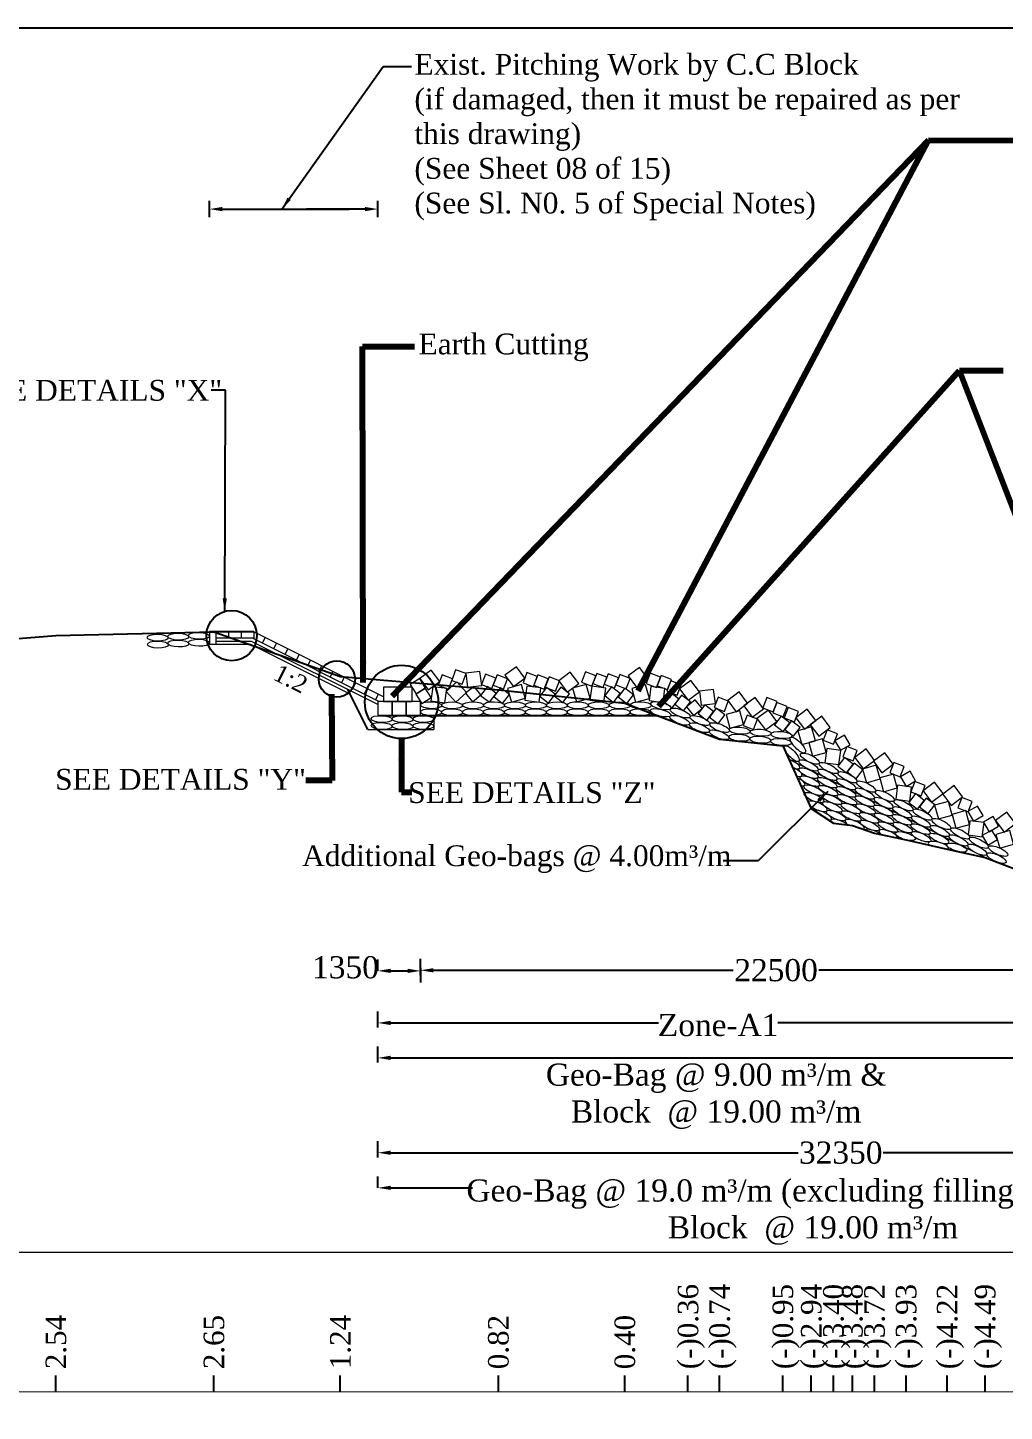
# Model space of a CAD drawing. Header units: metres. Extents: x -2434 to 11656, y -15288 to 8109.
# Drawn here: x 2565.3 to 2596.2, y -11663.21 to -11619.42 of the extents above; entities that cross this region are included whole.
import ezdxf

# ---------------------------------------------------------------- set-up
doc = ezdxf.new("R2010")
doc.units = ezdxf.units.M
doc.layers.add('LINE', color=7, linetype='Continuous')
doc.styles.get("Standard").update_dxf_attribs({"font": 'times.ttf'})
doc.dimstyles.get("Standard").update_dxf_attribs({"dimtxt": 0.5, "dimasz": 0.4075, "dimexe": 0.364, "dimexo": 0.219, "dimgap": 0.09, "dimtad": 0, "dimdec": 0, "dimlfac": 1000, "dimzin": 0, "dimdsep": 46, "dimtxsty": 'Standard', "dimcen": 0.09, "dimadec": 0, "dimazin": 0, "dimtfac": 1, "dimtdec": 0, "dimtofl": 0, "dimtmove": 0, "dimatfit": 3, "dimfxl": 1, "dimtolj": 1, "dimtzin": 0, "dimarcsym": 0})

# ---------------------------------------------------------------- blocks, each defined once
blk = doc.blocks.new('*D213')
at = {"color": 0, "lineweight": -2, "ltscale": 0.5}
for p, q in [((2577.727, -11649.404), (2577.727, -11648.89)), ((2600.227, -11649.254), (2600.227, -11648.89)), ((2578.134, -11649.254), (2587.624, -11649.254)), ((2599.819, -11649.254), (2590.329, -11649.254))]:
    blk.add_line(p, q, dxfattribs=at)
at = {"color": 0, "linetype": 'Continuous', "lineweight": -3, "ltscale": 0.5}
for points in [[(2578.134, -11649.186), (2578.134, -11649.322), (2577.727, -11649.254)], [(2599.819, -11649.186), (2599.819, -11649.322), (2600.227, -11649.254)]]:
    blk.add_solid(points, dxfattribs=at)
at = {"layer": 'Defpoints', "color": 0, "linetype": 'Continuous', "lineweight": -3, "ltscale": 0.5}
for p in [(2600.227, -11649.254), (2600.227, -11649.254), (2577.727, -11654.97)]:
    blk.add_point(p, dxfattribs=at)
at = {"color": 0, "linetype": 'Continuous', "lineweight": -3, "ltscale": 0.5, "insert": (2588.977, -11649.254), "char_height": 0.7, "attachment_point": 5}
blk.add_mtext('\\A1;22500', dxfattribs=at)
blk = doc.blocks.new('*D217')
at = {"color": 0, "lineweight": -2, "ltscale": 0.5}
for p, q in [((2576.377, -11655.178), (2576.377, -11654.664)), ((2608.727, -11655.178), (2608.727, -11654.664)), ((2576.784, -11655.028), (2589.68, -11655.028)), ((2608.319, -11655.028), (2592.366, -11655.028))]:
    blk.add_line(p, q, dxfattribs=at)
at = {"color": 0, "linetype": 'Continuous', "lineweight": -3, "ltscale": 0.5}
for points in [[(2576.784, -11654.96), (2576.784, -11655.096), (2576.377, -11655.028)], [(2608.319, -11654.96), (2608.319, -11655.096), (2608.727, -11655.028)]]:
    blk.add_solid(points, dxfattribs=at)
at = {"layer": 'Defpoints', "color": 0, "linetype": 'Continuous', "lineweight": -3, "ltscale": 0.5}
for p in [(2608.727, -11655.028), (2576.377, -11658.171), (2608.727, -11658.171)]:
    blk.add_point(p, dxfattribs=at)
at = {"color": 0, "linetype": 'Continuous', "lineweight": -3, "ltscale": 0.5, "insert": (2591.023, -11655.028), "char_height": 0.5, "attachment_point": 5}
blk.add_mtext('\\A1;{\\H1.4x;32350}', dxfattribs=at)
blk = doc.blocks.new('*D218')
at = {"color": 0, "lineweight": -2, "ltscale": 0.5}
for p, q in [((2576.377, -11652.174), (2576.377, -11651.66)), ((2600.227, -11652.024), (2600.227, -11651.66)), ((2576.784, -11652.024), (2599.819, -11652.024))]:
    blk.add_line(p, q, dxfattribs=at)
at = {"color": 0, "linetype": 'Continuous', "lineweight": -3, "ltscale": 0.5}
for points in [[(2576.784, -11651.956), (2576.784, -11652.092), (2576.377, -11652.024)], [(2599.819, -11651.956), (2599.819, -11652.092), (2600.227, -11652.024)]]:
    blk.add_solid(points, dxfattribs=at)
at = {"layer": 'Defpoints', "color": 0, "linetype": 'Continuous', "lineweight": -3, "ltscale": 0.5}
for p in [(2600.227, -11652.024), (2600.227, -11652.024), (2576.377, -11658.171)]:
    blk.add_point(p, dxfattribs=at)
at = {"color": 0, "linetype": 'Continuous', "lineweight": -3, "ltscale": 0.5, "insert": (2587.08, -11653.24), "char_height": 0.7, "attachment_point": 5}
blk.add_mtext('\\A1;Geo-Bag @ 9.00 m³/m &\\PBlock  @ 19.00 m³/m', dxfattribs=at)
blk = doc.blocks.new('*D219')
at = {"color": 0, "lineweight": -2, "ltscale": 0.5}
for p, q in [((2576.377, -11649.272), (2576.377, -11648.908)), ((2577.727, -11649.176), (2577.727, -11649.636)), ((2576.784, -11649.272), (2577.319, -11649.272))]:
    blk.add_line(p, q, dxfattribs=at)
at = {"color": 0, "linetype": 'Continuous', "lineweight": -3, "ltscale": 0.5}
for points in [[(2576.784, -11649.204), (2576.784, -11649.34), (2576.377, -11649.272)], [(2577.319, -11649.204), (2577.319, -11649.34), (2577.727, -11649.272)]]:
    blk.add_solid(points, dxfattribs=at)
at = {"layer": 'Defpoints', "color": 0, "linetype": 'Continuous', "lineweight": -3, "ltscale": 0.5}
for p in [(2577.727, -11648.957), (2576.377, -11649.272), (2577.727, -11649.272)]:
    blk.add_point(p, dxfattribs=at)
at = {"color": 0, "linetype": 'Continuous', "lineweight": -3, "ltscale": 0.5, "insert": (2575.353, -11649.162), "char_height": 0.7, "attachment_point": 5}
blk.add_mtext('\\A1;1350', dxfattribs=at)
blk = doc.blocks.new('*D220')
at = {"color": 0, "lineweight": -2, "ltscale": 0.5}
for p, q in [((2576.377, -11651.069), (2576.377, -11650.555)), ((2576.784, -11650.919), (2585.259, -11650.919)), ((2599.819, -11650.919), (2589.031, -11650.919)), ((2600.227, -11650.919), (2600.227, -11650.555))]:
    blk.add_line(p, q, dxfattribs=at)
at = {"color": 0, "linetype": 'Continuous', "lineweight": -3, "ltscale": 0.5}
for points in [[(2576.784, -11650.851), (2576.784, -11650.987), (2576.377, -11650.919)], [(2599.819, -11650.851), (2599.819, -11650.987), (2600.227, -11650.919)]]:
    blk.add_solid(points, dxfattribs=at)
at = {"layer": 'Defpoints', "color": 0, "linetype": 'Continuous', "lineweight": -3, "ltscale": 0.5}
for p in [(2600.227, -11650.919), (2600.227, -11650.919), (2576.377, -11658.171)]:
    blk.add_point(p, dxfattribs=at)
at = {"color": 0, "linetype": 'Continuous', "lineweight": -3, "ltscale": 0.5, "insert": (2587.145, -11650.991), "char_height": 0.7, "attachment_point": 5}
blk.add_mtext('\\A1;Zone-A1', dxfattribs=at)
blk = doc.blocks.new('*D221')
at = {"color": 0, "lineweight": -2, "ltscale": 0.5}
for p, q in [((2576.377, -11656.138), (2576.377, -11655.774)), ((2576.784, -11656.138), (2579.369, -11656.138)), ((2608.318, -11656.138), (2600.923, -11656.138)), ((2608.725, -11656.138), (2608.725, -11656.502))]:
    blk.add_line(p, q, dxfattribs=at)
at = {"color": 0, "linetype": 'Continuous', "lineweight": -3, "ltscale": 0.5}
for points in [[(2576.784, -11656.07), (2576.784, -11656.205), (2576.377, -11656.138)], [(2608.318, -11656.07), (2608.318, -11656.205), (2608.725, -11656.138)]]:
    blk.add_solid(points, dxfattribs=at)
at = {"layer": 'Defpoints', "color": 0, "linetype": 'Continuous', "lineweight": -3, "ltscale": 0.5}
for p in [(2576.377, -11656.14), (2608.725, -11656.138), (2608.725, -11656.138)]:
    blk.add_point(p, dxfattribs=at)
at = {"color": 0, "linetype": 'Continuous', "lineweight": -3, "ltscale": 0.5, "insert": (2590.146, -11656.906), "char_height": 0.7, "attachment_point": 5}
blk.add_mtext('\\A1;Geo-Bag @ 19.0 m³/m (excluding filling volume)&\\PBlock  @ 19.00 m³/m', dxfattribs=at)

msp = doc.modelspace()

# ---------------------------------------------------------------- linework, layer by layer
at = {"color": 0, "lineweight": -3, "ltscale": 0.5}
for p, q in [((2571.054087, -11625.422196), (2571.054087, -11624.908196)), ((2576.376534, -11625.422196), (2576.376534, -11624.908196)), ((2571.461587, -11625.165196), (2575.470253, -11625.165196)), ((2575.969034, -11625.165196), (2574.120253, -11625.165196))]:
    msp.add_line(p, q, dxfattribs=at)
at = {"color": 0, "linetype": 'Continuous', "lineweight": -3, "ltscale": 0.5}
for p, q in [((2572.454087, -11638.545655), (2571.054087, -11638.545655)), ((2576.063708, -11641.638357), (2575.428721, -11640.368382)), ((2576.376534, -11641.195655), (2585.242688, -11641.195655))]:
    msp.add_line(p, q, dxfattribs=at)
at = {"linetype": 'ByBlock', "lineweight": 18, "ltscale": 0.5}
for p, q in [((2571.054087, -11638.545655), (2571.054087, -11638.945655)), ((2571.254087, -11638.545655), (2571.254087, -11638.945655)), ((2571.654087, -11638.545655), (2571.654087, -11638.745655)), ((2572.054087, -11638.545655), (2572.054087, -11638.745655)), ((2572.454087, -11638.545655), (2572.454087, -11638.745655)), ((2572.726058, -11638.905247), (2572.815501, -11638.726362)), ((2573.083829, -11639.084133), (2573.173272, -11638.905247)), ((2573.4416, -11639.263018), (2573.531043, -11639.084133)), ((2573.799371, -11639.441904), (2573.888814, -11639.263018)), ((2574.157142, -11639.620789), (2574.246585, -11639.441904)), ((2574.514913, -11639.799675), (2574.604356, -11639.620789)), ((2574.514913, -11639.799675), (2574.604356, -11639.620789)), ((2574.872684, -11639.97856), (2574.962126, -11639.799675)), ((2575.230455, -11640.157445), (2575.319897, -11639.97856)), ((2575.588226, -11640.336331), (2575.677668, -11640.157445)), ((2575.945996, -11640.515216), (2576.035439, -11640.336331)), ((2576.303767, -11640.694102), (2576.39321, -11640.515216))]:
    msp.add_line(p, q, dxfattribs=at)
at = {"linetype": 'ByBlock', "lineweight": 13, "ltscale": 0.5}
for p, q in [((2576.559735, -11640.598479), (2572.454087, -11638.545655)), ((2572.35966, -11638.945655), (2571.054087, -11638.945655)), ((2572.454087, -11638.745655), (2571.254087, -11638.745655)), ((2572.383266, -11638.845655), (2571.254087, -11638.845655)), ((2575.503256, -11640.517453), (2572.35966, -11638.945655)), ((2576.376534, -11640.842289), (2572.383266, -11638.845655)), ((2576.406873, -11640.745655), (2572.406873, -11638.745655)), ((2595.590057, -11645.685655), (2589.388758, -11642.585005))]:
    msp.add_line(p, q, dxfattribs=at)
at = {"color": 0, "linetype": 'Continuous', "lineweight": 0, "ltscale": 0.5}
for p in [(2578.151044, -11641.195655), (2576.063708, -11641.638357)]:
    msp.add_line(p, (2578.151044, -11641.638357), dxfattribs=at)
at = {"color": 0, "lineweight": 18, "ltscale": 0.18}
for p, q in [((2542.493162, -11658.171464), (2641.589907, -11658.171464)), ((2542.493162, -11662.598086), (2641.589907, -11662.575417))]:
    msp.add_line(p, q, dxfattribs=at)
at = {"color": 0, "lineweight": -2}
for p, q in [((2566.189907, -11662.577291), (2566.189907, -11662.077291)), ((2566.189907, -11662.577291), (2566.189907, -11662.077291)), ((2571.189907, -11662.577291), (2571.189907, -11662.077291)), ((2571.189907, -11662.577291), (2571.189907, -11662.077291)), ((2575.189907, -11662.577291), (2575.189907, -11662.077291)), ((2575.189907, -11662.577291), (2575.189907, -11662.077291)), ((2580.189907, -11662.577291), (2580.189907, -11662.077291)), ((2580.189907, -11662.577291), (2580.189907, -11662.077291)), ((2584.189907, -11662.577291), (2584.189907, -11662.077291)), ((2584.189907, -11662.577291), (2584.189907, -11662.077291)), ((2586.189907, -11662.577291), (2586.189907, -11662.077291)), ((2586.189907, -11662.577291), (2586.189907, -11662.077291)), ((2587.189907, -11662.577291), (2587.189907, -11662.077291)), ((2587.189907, -11662.577291), (2587.189907, -11662.077291)), ((2589.189907, -11662.577291), (2589.189907, -11662.077291)), ((2589.189907, -11662.577291), (2589.189907, -11662.077291)), ((2590.089907, -11662.577291), (2590.089907, -11662.077291)), ((2590.089907, -11662.577291), (2590.089907, -11662.077291)), ((2590.789907, -11662.577291), (2590.789907, -11662.077291)), ((2590.789907, -11662.577291), (2590.789907, -11662.077291)), ((2591.389907, -11662.577291), (2591.389907, -11662.077291)), ((2591.389907, -11662.577291), (2591.389907, -11662.077291)), ((2592.089907, -11662.577291), (2592.089907, -11662.077291)), ((2592.089907, -11662.577291), (2592.089907, -11662.077291)), ((2593.089907, -11662.577291), (2593.089907, -11662.077291)), ((2593.089907, -11662.577291), (2593.089907, -11662.077291)), ((2594.389907, -11662.577291), (2594.389907, -11662.077291)), ((2594.389907, -11662.577291), (2594.389907, -11662.077291)), ((2595.589907, -11662.577291), (2595.589907, -11662.077291)), ((2595.589907, -11662.577291), (2595.589907, -11662.077291))]:
    msp.add_line(p, q, dxfattribs=at)
at = {"color": 6, "linetype": 'Continuous', "lineweight": -3, "ltscale": 0.5}
msp.add_lwpolyline([(2561.190057, -11639.055655), (2566.190057, -11638.655655), (2571.190057, -11638.545655), (2575.190057, -11639.955655), (2580.190057, -11640.375655), (2584.190057, -11640.795655), (2586.190057, -11641.555655), (2587.190057, -11641.935655), (2589.190057, -11642.145655), (2590.090057, -11644.135655), (2590.790057, -11644.595655), (2591.390057, -11644.675655), (2592.090057, -11644.915655), (2593.090057, -11645.125655), (2594.390057, -11645.415655), (2595.590057, -11645.685655), (2597.190057, -11646.295655)], dxfattribs=at)
at = {"linetype": 'ByBlock', "lineweight": 18, "ltscale": 0.5}
for points in [[(2576.559735, -11640.745655), (2577.009735, -11640.745655), (2577.009735, -11640.295655), (2576.559735, -11640.295655)], [(2577.009735, -11640.745655), (2577.459735, -11640.745655), (2577.459735, -11640.295655), (2577.009735, -11640.295655)], [(2576.376534, -11641.195655), (2576.826534, -11641.195655), (2576.826534, -11640.745655), (2576.376534, -11640.745655)], [(2576.826534, -11641.195655), (2577.276534, -11641.195655), (2577.276534, -11640.745655), (2576.826534, -11640.745655)], [(2577.276534, -11641.195655), (2577.726534, -11641.195655), (2577.726534, -11640.745655), (2577.276534, -11640.745655)]]:
    msp.add_lwpolyline(points, close=True, dxfattribs=at)
at = {"color": 0, "linetype": 'Continuous', "lineweight": 13, "ltscale": 0.5}
for centre, major_axis in [((2569.408927, -11638.728567), (-0.332673, 0.007297)), ((2570.062142, -11638.69554), (-0.332673, 0.007297)), ((2570.714754, -11638.669511), (-0.332673, 0.007297)), ((2569.418115, -11638.947175), (-0.332673, 0.007297)), ((2570.065729, -11638.912563), (-0.332673, 0.007297)), ((2570.713344, -11638.887457), (-0.332673, 0.007297)), ((2578.064076, -11640.86541), (-0.332673, 0.007297)), ((2578.726138, -11640.869581), (-0.332673, 0.007297)), ((2579.392128, -11640.867312), (-0.332673, 0.007297)), ((2580.053042, -11640.866844), (-0.332673, 0.007297)), ((2580.716099, -11640.868402), (-0.332673, 0.007297)), ((2581.377104, -11640.869581), (-0.332673, 0.007297)), ((2582.043094, -11640.867312), (-0.332673, 0.007297)), ((2582.704007, -11640.866844), (-0.332673, 0.007297)), ((2583.367064, -11640.868402), (-0.332673, 0.007297)), ((2584.032745, -11640.867312), (-0.332673, 0.007297)), ((2584.693658, -11640.866844), (-0.332673, 0.007297)), ((2585.328283, -11640.882542), (-0.322995, 0.079995)), ((2576.496694, -11641.303534), (0.332472, -0.013683)), ((2577.157594, -11641.305768), (0.332472, -0.013683)), ((2577.818748, -11641.302104), (-0.332673, 0.007297)), ((2578.059071, -11641.085498), (-0.332673, 0.007297)), ((2578.724308, -11641.087551), (-0.332673, 0.007297)), ((2579.387124, -11641.0874), (-0.332673, 0.007297)), ((2580.048037, -11641.086932), (-0.332673, 0.007297)), ((2580.711095, -11641.08849), (-0.332673, 0.007297)), ((2581.375273, -11641.087551), (-0.332673, 0.007297)), ((2582.038089, -11641.0874), (-0.332673, 0.007297)), ((2582.699002, -11641.086932), (-0.332673, 0.007297)), ((2583.36206, -11641.08849), (-0.332673, 0.007297)), ((2584.027741, -11641.0874), (-0.332673, 0.007297)), ((2584.688654, -11641.086932), (-0.332673, 0.007297)), ((2585.323445, -11641.105598), (-0.322995, 0.079995)), ((2585.931117, -11641.340941), (-0.311666, 0.116572)), ((2585.943011, -11641.113665), (-0.311666, 0.116572)), ((2586.565784, -11641.349933), (-0.311666, 0.116572)), ((2576.49618, -11641.523622), (0.332472, -0.013683)), ((2577.15708, -11641.525856), (0.332472, -0.013683)), ((2577.813743, -11641.522191), (-0.332673, 0.007297)), ((2586.553889, -11641.577209), (-0.311666, 0.116572)), ((2587.177477, -11641.800113), (-0.311666, 0.116572)), ((2587.189371, -11641.572837), (-0.311666, 0.116572)), ((2587.81391, -11641.890744), (-0.331408, 0.029895)), ((2587.827232, -11641.669696), (-0.331408, 0.029895)), ((2588.48793, -11641.737421), (-0.331408, 0.029895)), ((2589.149025, -11641.808629), (-0.331408, 0.029895)), ((2588.474609, -11641.958469), (-0.331408, 0.029895)), ((2589.135703, -11642.029677), (-0.331408, 0.029895)), ((2589.47109, -11642.398091), (-0.228186, 0.24219)), ((2589.666508, -11642.128497), (-0.232553, 0.238)), ((2590.005816, -11642.771327), (-0.297805, 0.148449)), ((2590.047878, -11642.55531), (-0.297805, 0.148449)), ((2590.643394, -11642.851583), (-0.297805, 0.148449)), ((2590.002809, -11643.015728), (-0.304258, 0.134728)), ((2590.046722, -11643.267202), (-0.305794, 0.131206)), ((2590.601332, -11643.0676), (-0.297805, 0.148449)), ((2591.238724, -11643.143691), (-0.297805, 0.148449)), ((2590.16712, -11643.552984), (-0.305794, 0.131206)), ((2590.595755, -11643.31667), (-0.304258, 0.134728)), ((2590.626385, -11643.566786), (-0.305794, 0.131206)), ((2591.189267, -11643.607657), (-0.304258, 0.134728)), ((2591.193836, -11643.364686), (-0.297805, 0.148449)), ((2591.785813, -11643.661553), (-0.297805, 0.148449)), ((2591.827104, -11643.440065), (-0.297805, 0.148449)), ((2592.421193, -11643.735651), (-0.297805, 0.148449)), ((2590.174751, -11643.789099), (-0.305794, 0.131206)), ((2590.749044, -11643.844196), (-0.305794, 0.131206)), ((2590.759501, -11644.082348), (-0.305794, 0.131206)), ((2591.219896, -11643.855057), (-0.305794, 0.131206)), ((2591.344534, -11644.132241), (-0.305794, 0.131206)), ((2591.783909, -11643.902037), (-0.304258, 0.134728)), ((2591.809734, -11644.151927), (-0.305794, 0.131206)), ((2592.379902, -11643.957139), (-0.297805, 0.148449)), ((2593.00997, -11644.031288), (-0.297805, 0.148449)), ((2590.875942, -11644.356025), (-0.305794, 0.131206)), ((2591.356687, -11644.371977), (-0.305794, 0.131206)), ((2591.922501, -11644.429111), (-0.305794, 0.131206)), ((2592.370355, -11644.195965), (-0.304258, 0.134728)), ((2592.395614, -11644.44495), (-0.305794, 0.131206)), ((2592.95991, -11644.48944), (-0.304258, 0.134728)), ((2592.968678, -11644.252776), (-0.297805, 0.148449)), ((2593.560865, -11644.547498), (-0.297805, 0.148449)), ((2593.610635, -11644.325105), (-0.297805, 0.148449)), ((2591.941437, -11644.671561), (-0.305794, 0.131206)), ((2592.513186, -11644.718852), (-0.305794, 0.131206)), ((2592.985452, -11644.73571), (-0.305794, 0.131206)), ((2593.065244, -11645.007315), (-0.318716, 0.09563)), ((2593.547875, -11644.786847), (-0.305794, 0.131206)), ((2593.567093, -11645.028393), (-0.305794, 0.131206)), ((2594.156143, -11644.845194), (-0.297805, 0.148449)), ((2594.206231, -11644.623284), (-0.297805, 0.148449)), ((2594.801351, -11644.920828), (-0.297805, 0.148449)), ((2594.131494, -11645.08383), (-0.305794, 0.131206)), ((2594.695088, -11645.369664), (-0.317554, 0.099419)), ((2594.751263, -11645.142738), (-0.297805, 0.148449)), ((2595.343767, -11645.440307), (-0.297805, 0.148449)), ((2595.393854, -11645.218397), (-0.297805, 0.148449)), ((2595.950769, -11645.703633), (-0.304227, 0.134799)), ((2596.003055, -11645.480754), (-0.304227, 0.134799))]:
    msp.add_ellipse(centre, major_axis=major_axis, ratio=0.329715771, dxfattribs=at)
for centre, major_axis, start_param, end_param in [((2589.42145, -11642.71241), (-0.304258, 0.134728), 2.020573909, 4.969648071), ((2589.491647, -11642.953023), (-0.305794, 0.131206), 8.44504609, 11.09660122), ((2589.585478, -11643.252607), (-0.305794, 0.131206), 2.330092732, 4.645183964), ((2590.290344, -11644.062097), (-0.305794, 0.131206), 0.816230826, 6.15904587), ((2590.423178, -11644.349576), (-0.305794, 0.131206), 2.612813396, 5.822331982), ((2591.012732, -11644.639544), (-0.305794, 0.131206), 3.946908324, 6.560264949), ((2591.465214, -11644.645427), (-0.305794, 0.131206), 2.874086767, 7.2788159), ((2592.072575, -11644.954628), (-0.305794, 0.131206), 4.026653801, 6.118499019), ((2592.533535, -11644.963226), (-0.305794, 0.131206), 3.32717425, 7.192348003), ((2594.107556, -11645.314219), (-0.32201, 0.083871), 2.900977447, 6.736873352)]:
    msp.add_ellipse(centre, major_axis=major_axis, ratio=0.329715771, start_param=start_param, end_param=end_param, dxfattribs=at)
at = {"color": 0, "linetype": 'Continuous', "lineweight": -3, "ltscale": 0.5}
for points in [[(2571.461587, -11625.097279), (2571.461587, -11625.233113), (2571.054087, -11625.165196)], [(2575.969034, -11625.097279), (2575.969034, -11625.233113), (2576.376534, -11625.165196)]]:
    msp.add_solid(points, dxfattribs=at)
at = {"layer": 'LINE', "color": 0, "linetype": 'ByBlock', "lineweight": -3, "ltscale": 0.5}
msp.add_line((2537.639444, -11619.424204), (2644.424759, -11619.424204), dxfattribs=at)
at = {"layer": 'LINE', "color": 0, "linetype": 'ByBlock', "lineweight": 18, "ltscale": 0.5}
for points in [[(2577.589807, -11640.506631), (2577.886331, -11640.320691), (2577.70039, -11640.024167), (2577.403867, -11640.210108), (2577.589807, -11640.506631)], [(2577.972883, -11640.380885), (2578.333001, -11640.111043), (2578.063159, -11639.750925), (2577.70304, -11640.020767), (2577.972883, -11640.380885)], [(2578.284963, -11640.23214), (2578.61156, -11640.357974), (2578.737394, -11640.031376), (2578.410796, -11639.905543), (2578.284963, -11640.23214)], [(2579.048894, -11640.195768), (2579.166674, -11639.866181), (2578.837086, -11639.748401), (2578.719307, -11640.077989), (2579.048894, -11640.195768)], [(2579.608432, -11639.794308), (2579.161719, -11639.848598), (2579.216009, -11640.295311), (2579.662722, -11640.241021), (2579.608432, -11639.794308)], [(2579.659324, -11640.20544), (2579.985921, -11640.331274), (2580.111755, -11640.004676), (2579.785157, -11639.878843), (2579.659324, -11640.20544)], [(2580.025952, -11640.226766), (2580.35255, -11640.352599), (2580.478383, -11640.026002), (2580.151786, -11639.900168), (2580.025952, -11640.226766)], [(2580.669432, -11640.276841), (2581.02955, -11640.006999), (2580.759708, -11639.646881), (2580.39959, -11639.916723), (2580.669432, -11640.276841)], [(2580.970119, -11640.159593), (2581.296716, -11640.285427), (2581.42255, -11639.958829), (2581.095952, -11639.832996), (2580.970119, -11640.159593)], [(2581.316451, -11640.231501), (2581.643048, -11640.357334), (2581.768882, -11640.030737), (2581.442284, -11639.904903), (2581.316451, -11640.231501)], [(2581.671634, -11640.296961), (2581.998231, -11640.422794), (2582.124065, -11640.096197), (2581.797467, -11639.970363), (2581.671634, -11640.296961)], [(2582.371098, -11640.450527), (2582.731216, -11640.180684), (2582.461373, -11639.820566), (2582.101255, -11640.090408), (2582.371098, -11640.450527)], [(2582.817032, -11640.139808), (2583.143629, -11640.265641), (2583.269463, -11639.939044), (2582.942865, -11639.81321), (2582.817032, -11640.139808)], [(2583.174747, -11640.183088), (2583.501345, -11640.308921), (2583.627178, -11639.982324), (2583.300581, -11639.85649), (2583.174747, -11640.183088)], [(2583.541069, -11640.197609), (2583.867667, -11640.323442), (2583.9935, -11639.996845), (2583.666903, -11639.871011), (2583.541069, -11640.197609)], [(2583.907698, -11640.218934), (2584.234295, -11640.344768), (2584.360129, -11640.01817), (2584.033531, -11639.892337), (2583.907698, -11640.218934)], [(2584.565112, -11640.296575), (2584.92523, -11640.026733), (2584.655387, -11639.666614), (2584.295269, -11639.936457), (2584.565112, -11640.296575)], [(2584.868971, -11640.1751), (2585.195568, -11640.300933), (2585.321402, -11639.974336), (2584.994804, -11639.848502), (2584.868971, -11640.1751)], [(2585.215303, -11640.247007), (2585.5419, -11640.372841), (2585.667734, -11640.046243), (2585.341136, -11639.92041), (2585.215303, -11640.247007)], [(2577.763627, -11640.809951), (2578.06015, -11640.62401), (2577.874209, -11640.327487), (2577.577686, -11640.513428), (2577.763627, -11640.809951)], [(2578.557577, -11640.338463), (2578.11139, -11640.280003), (2578.05293, -11640.72619), (2578.499117, -11640.78465), (2578.557577, -11640.338463)], [(2579.178529, -11640.461997), (2578.875041, -11640.129739), (2578.542783, -11640.433227), (2578.846271, -11640.765485), (2579.178529, -11640.461997)], [(2579.640441, -11640.54136), (2579.421069, -11640.268641), (2579.14835, -11640.488013), (2579.367722, -11640.760732), (2579.640441, -11640.54136)], [(2579.90579, -11640.768326), (2580.119433, -11640.491095), (2579.842203, -11640.277452), (2579.62856, -11640.554683), (2579.90579, -11640.768326)], [(2580.323988, -11640.805846), (2580.537631, -11640.528616), (2580.260401, -11640.314973), (2580.046758, -11640.592203), (2580.323988, -11640.805846)], [(2580.483838, -11640.331271), (2580.604224, -11640.76487), (2581.037822, -11640.644485), (2580.917437, -11640.210886), (2580.483838, -11640.331271)], [(2581.535967, -11640.317405), (2581.089781, -11640.258945), (2581.031321, -11640.705131), (2581.477507, -11640.763591), (2581.535967, -11640.317405)], [(2581.777585, -11640.797187), (2581.991228, -11640.519956), (2581.713998, -11640.306313), (2581.500355, -11640.583544), (2581.777585, -11640.797187)], [(2582.231799, -11640.781342), (2582.445442, -11640.504111), (2582.168212, -11640.290468), (2581.954569, -11640.567699), (2582.231799, -11640.781342)], [(2582.537395, -11640.325826), (2582.65778, -11640.759424), (2583.091378, -11640.639039), (2582.970993, -11640.205441), (2582.537395, -11640.325826)], [(2583.588528, -11640.322513), (2583.142342, -11640.264053), (2583.083882, -11640.71024), (2583.530068, -11640.7687), (2583.588528, -11640.322513)], [(2583.835434, -11640.774834), (2584.049077, -11640.497604), (2583.771846, -11640.283961), (2583.558203, -11640.561191), (2583.835434, -11640.774834)], [(2584.253631, -11640.812355), (2584.467274, -11640.535125), (2584.190044, -11640.321482), (2583.976401, -11640.598712), (2584.253631, -11640.812355)], [(2584.413482, -11640.33778), (2584.533867, -11640.771378), (2584.967465, -11640.650993), (2584.84708, -11640.217395), (2584.413482, -11640.33778)], [(2585.461256, -11640.332911), (2585.01507, -11640.274451), (2584.95661, -11640.720638), (2585.402796, -11640.779098), (2585.461256, -11640.332911)], [(2585.684399, -11640.947742), (2585.898042, -11640.670511), (2585.620812, -11640.456868), (2585.407169, -11640.734099), (2585.684399, -11640.947742)], [(2585.524392, -11640.421247), (2585.85099, -11640.547081), (2585.976823, -11640.220483), (2585.650226, -11640.09465), (2585.524392, -11640.421247)], [(2586.191323, -11640.709654), (2586.551441, -11640.439812), (2586.281599, -11640.079694), (2585.921481, -11640.349536), (2586.191323, -11640.709654)], [(2587.000874, -11640.366214), (2586.55416, -11640.420504), (2586.608451, -11640.867217), (2587.055164, -11640.812927), (2587.000874, -11640.366214)], [(2587.716763, -11641.072064), (2588.076882, -11640.802222), (2587.807039, -11640.442104), (2587.446921, -11640.711946), (2587.716763, -11641.072064)], [(2586.052025, -11641.040469), (2586.265668, -11640.763239), (2585.988438, -11640.549596), (2585.774795, -11640.826826), (2586.052025, -11641.040469)], [(2586.634774, -11640.972176), (2586.415402, -11640.699457), (2586.142683, -11640.918829), (2586.362055, -11641.191548), (2586.634774, -11640.972176)], [(2586.78772, -11641.343525), (2587.001363, -11641.066295), (2586.724133, -11640.852652), (2586.51049, -11641.129882), (2586.78772, -11641.343525)], [(2587.013696, -11640.936536), (2587.340294, -11641.062369), (2587.466127, -11640.735772), (2587.13953, -11640.609938), (2587.013696, -11640.936536)], [(2588.223419, -11641.24715), (2588.583537, -11640.977308), (2588.313695, -11640.617189), (2587.953577, -11640.887032), (2588.223419, -11641.24715)], [(2588.562526, -11640.947842), (2588.889123, -11641.073675), (2589.014957, -11640.747078), (2588.688359, -11640.621244), (2588.562526, -11640.947842)], [(2588.877156, -11641.105942), (2589.203753, -11641.231776), (2589.329587, -11640.905178), (2589.002989, -11640.779345), (2588.877156, -11641.105942)], [(2587.145144, -11641.451863), (2587.358787, -11641.174633), (2587.081557, -11640.96099), (2586.867914, -11641.23822), (2587.145144, -11641.451863)], [(2587.396497, -11641.161527), (2587.516882, -11641.595125), (2587.950481, -11641.47474), (2587.830095, -11641.041142), (2587.396497, -11641.161527)], [(2587.936495, -11641.50866), (2588.263092, -11641.634493), (2588.388926, -11641.307896), (2588.062328, -11641.182062), (2587.936495, -11641.50866)], [(2588.642615, -11641.646823), (2589.002733, -11641.376981), (2588.732891, -11641.016862), (2588.372773, -11641.286705), (2588.642615, -11641.646823)], [(2589.200072, -11641.697663), (2589.413715, -11641.420433), (2589.136485, -11641.20679), (2588.922842, -11641.48402), (2589.200072, -11641.697663)], [(2589.229104, -11641.26854), (2589.555701, -11641.394373), (2589.681535, -11641.067776), (2589.354937, -11640.941942), (2589.229104, -11641.26854)], [(2589.873992, -11641.621868), (2590.23411, -11641.352025), (2589.964268, -11640.991907), (2589.604149, -11641.261749), (2589.873992, -11641.621868)], [(2590.329577, -11641.843525), (2590.689695, -11641.573683), (2590.419853, -11641.213564), (2590.059735, -11641.483407), (2590.329577, -11641.843525)], [(2589.52714, -11641.84762), (2589.740783, -11641.57039), (2589.463553, -11641.356747), (2589.24991, -11641.633977), (2589.52714, -11641.84762)], [(2589.667201, -11641.674714), (2589.787586, -11642.108312), (2590.221185, -11641.987927), (2590.100799, -11641.554329), (2589.667201, -11641.674714)], [(2590.464072, -11641.975992), (2590.79067, -11642.101825), (2590.916503, -11641.775228), (2590.589906, -11641.649394), (2590.464072, -11641.975992)], [(2590.012604, -11642.046926), (2590.132989, -11642.480524), (2590.566587, -11642.360139), (2590.446202, -11641.92654), (2590.012604, -11642.046926)], [(2591.017013, -11642.292859), (2591.318887, -11642.115738), (2591.141766, -11641.813863), (2590.839892, -11641.990985), (2591.017013, -11642.292859)], [(2591.091311, -11642.50091), (2591.417909, -11642.626744), (2591.543742, -11642.300146), (2591.217145, -11642.174313), (2591.091311, -11642.50091)], [(2591.024673, -11642.298176), (2590.578487, -11642.239716), (2590.520027, -11642.685903), (2590.966213, -11642.744363), (2591.024673, -11642.298176)], [(2591.203095, -11643.009674), (2591.416738, -11642.732444), (2591.139508, -11642.518801), (2590.925865, -11642.796031), (2591.203095, -11643.009674)], [(2591.73372, -11642.879657), (2592.093838, -11642.609815), (2591.823996, -11642.249696), (2591.463878, -11642.519539), (2591.73372, -11642.879657)], [(2592.325283, -11642.999725), (2592.685402, -11642.729882), (2592.415559, -11642.369764), (2592.055441, -11642.639607), (2592.325283, -11642.999725)], [(2591.506526, -11643.191578), (2591.720169, -11642.914348), (2591.442938, -11642.700705), (2591.229295, -11642.977935), (2591.506526, -11643.191578)], [(2591.714522, -11642.883765), (2591.834907, -11643.317363), (2592.268506, -11643.196978), (2592.148121, -11642.76338), (2591.714522, -11642.883765)], [(2592.258045, -11643.167391), (2592.37843, -11643.600989), (2592.812028, -11643.480604), (2592.691643, -11643.047006), (2592.258045, -11643.167391)], [(2592.580301, -11643.004627), (2592.906899, -11643.13046), (2593.032732, -11642.803863), (2592.706135, -11642.678029), (2592.580301, -11643.004627)], [(2593.090428, -11643.433179), (2593.392302, -11643.256058), (2593.21518, -11642.954184), (2592.913306, -11643.131305), (2593.090428, -11643.433179)], [(2593.266119, -11643.455295), (2592.819933, -11643.396835), (2592.761473, -11643.843021), (2593.207659, -11643.901481), (2593.266119, -11643.455295)], [(2593.244671, -11643.608829), (2593.571268, -11643.734662), (2593.697102, -11643.408065), (2593.370504, -11643.282231), (2593.244671, -11643.608829)], [(2593.899641, -11643.931003), (2594.259759, -11643.661161), (2593.989917, -11643.301043), (2593.629798, -11643.570885), (2593.899641, -11643.931003)], [(2594.520218, -11644.035462), (2594.880337, -11643.76562), (2594.610494, -11643.405502), (2594.250376, -11643.675344), (2594.520218, -11644.035462)], [(2593.45283, -11644.154475), (2593.666473, -11643.877245), (2593.389242, -11643.663602), (2593.175599, -11643.940832), (2593.45283, -11644.154475)], [(2593.79041, -11644.293334), (2594.004053, -11644.016103), (2593.726823, -11643.80246), (2593.51318, -11644.079691), (2593.79041, -11644.293334)], [(2593.993679, -11644.028566), (2594.114064, -11644.462164), (2594.547663, -11644.341779), (2594.427278, -11643.908181), (2593.993679, -11644.028566)], [(2594.726342, -11644.108133), (2595.052939, -11644.233966), (2595.178773, -11643.907369), (2594.852175, -11643.781535), (2594.726342, -11644.108133)], [(2594.543137, -11644.322487), (2594.663522, -11644.756085), (2595.09712, -11644.6357), (2594.976735, -11644.202102), (2594.543137, -11644.322487)], [(2595.225671, -11644.534104), (2595.527545, -11644.356982), (2595.350423, -11644.055108), (2595.048549, -11644.232229), (2595.225671, -11644.534104)], [(2595.716307, -11644.86695), (2596.018181, -11644.689829), (2595.84106, -11644.387955), (2595.539185, -11644.565076), (2595.716307, -11644.86695)], [(2596.189682, -11644.877874), (2596.5498, -11644.608032), (2596.279957, -11644.247914), (2595.919839, -11644.517756), (2596.189682, -11644.877874)], [(2595.556134, -11644.579266), (2595.109947, -11644.520806), (2595.051487, -11644.966993), (2595.497674, -11645.025453), (2595.556134, -11644.579266)], [(2595.679848, -11645.293361), (2595.981722, -11645.116239), (2595.804601, -11644.814365), (2595.502727, -11644.991486), (2595.679848, -11645.293361)], [(2595.934462, -11644.952888), (2596.054847, -11645.386487), (2596.488446, -11645.266101), (2596.36806, -11644.832503), (2595.934462, -11644.952888)]]:
    msp.add_lwpolyline(points, dxfattribs=at)
at = {"layer": 'LINE', "color": 0, "linetype": 'ByBlock', "lineweight": -3, "ltscale": 0.5}
for centre, radius in [((2571.750181, -11638.661744), 0.797365), ((2575.079538, -11640.036857), 0.574705), ((2577.126936, -11640.761625), 1.16136)]:
    msp.add_circle(centre, radius, dxfattribs=at)

# ---------------------------------------------------------------- texts
at = {"color": 0, "lineweight": -2}
for s, p in [('(-)0.36', (2586.514907, -11661.877291)), ('(-)0.74', (2587.514907, -11661.877291)), ('(-)0.95', (2589.514907, -11661.877291)), ('(-)2.94', (2590.414907, -11661.877291)), ('(-)3.40', (2591.114907, -11661.877291)), ('(-)3.48', (2591.714907, -11661.877291)), ('(-)3.72', (2592.414907, -11661.877291)), ('(-)3.93', (2593.414907, -11661.877291)), ('(-)4.22', (2594.714907, -11661.877291)), ('(-)4.49', (2595.914907, -11661.877291)), ('2.54', (2566.514907, -11661.877291)), ('1.24', (2575.514907, -11661.877291)), ('2.65', (2571.514907, -11661.877291)), ('0.82', (2580.514907, -11661.877291)), ('0.40', (2584.514907, -11661.877291))]:
    msp.add_text(s, height=0.65, rotation=90, dxfattribs=at).set_placement(p)
at = {"layer": 'LINE', "color": 0, "linetype": 'ByBlock', "lineweight": -3, "ltscale": 0.5}
msp.add_text('1:2', height=0.55, rotation=333.1481585, dxfattribs=at).set_placement((2573.024043, -11640.030894))
at = {"layer": 'LINE', "color": 0, "linetype": 'ByBlock', "lineweight": -3, "ltscale": 0.5, "char_height": 0.65828823}
for s, insert, attachment_point in [('Exist. Pitching Work by C.C Block \\P(if damaged, then it must be repaired as per \\Pthis drawing) \\P(See Sheet 08 of 15)\\P(See Sl. N0. 5 of Special Notes)', (2577.5339, -11620.254755), 1), ('Earth Cutting', (2577.664503, -11629.103873), 1), ('SEE DETAILS "X"', (2563.515813, -11630.570656), 1), ('SEE DETAILS "Y"', (2574.102337, -11642.880355), 3), ('SEE DETAILS "Z"', (2585.162144, -11643.300351), 3), ('Additional Geo-bags @ 4.00m³/m', (2573.978231, -11645.299638), 1)]:
    msp.add_mtext(s, dxfattribs=dict(at, insert=insert, attachment_point=attachment_point))

# ---------------------------------------------------------------- dimensions: what is measured, and where the dimension line sits
at = {"color": 0, "linetype": 'Continuous', "lineweight": -3, "ltscale": 0.5}
for base, p1, p2, text, override, picture, middle in [((2600.226534, -11652.024057), (2576.376534, -11658.171464), (2600.226534, -11652.024057), 'Geo-Bag @ 9.00 m³/m &\\PBlock  @ 19.00 m³/m', {"dimtxt": 0.7, "dimtmove": 2, "dimfxl": 0.15, "dimfxlon": 1}, '*D218', (2587.079726, -11653.239887)), ((2600.226534, -11650.918603), (2576.376534, -11658.171464), (2600.226534, -11650.918603), 'Zone-A1', {"dimtxt": 0.7, "dimtmove": 2, "dimfxl": 0.15, "dimfxlon": 1}, '*D220', (2587.145328, -11650.991151)), ((2608.725171, -11656.137576), (2576.376534, -11656.139947), (2608.725171, -11656.137576), 'Geo-Bag @ 19.0 m³/m (excluding filling volume)&\\PBlock  @ 19.00 m³/m', {"dimtxt": 0.7, "dimtmove": 2, "dimfxl": 0.15, "dimfxlon": 1}, '*D221', (2590.145914, -11656.90573)), ((2608.726534, -11655.028231), (2576.376534, -11658.171464), (2608.726534, -11658.171464), '{\\H1.4x;<>}', {"dimfxl": 0.15, "dimfxlon": 1}, '*D217', (2591.023054, -11655.028231))]:
    dim = msp.add_linear_dim(base=base, p1=p1, p2=p2, text=text, dimstyle='Standard', override=override, dxfattribs=at)
    dim.commit()
    dim.dimension.update_dxf_attribs({"geometry": picture, "text_midpoint": middle, "dimtype": 160})
dim = msp.add_linear_dim(base=(2577.726534, -11649.271915), p1=(2576.376534, -11649.271915), p2=(2577.726534, -11648.957247), dimstyle='Standard', override={"dimtxt": 0.7, "dimtmove": 2, "dimfxl": 0.15, "dimfxlon": 1}, dxfattribs=at)
dim.commit()
dim.dimension.update_dxf_attribs({"geometry": '*D219', "text_midpoint": (2575.353106, -11649.161616), "dimtype": 160})
dim = msp.add_linear_dim(base=(2600.226534, -11649.253691), p1=(2577.726534, -11654.970439), p2=(2600.226534, -11649.253691), dimstyle='Standard', override={"dimtxt": 0.7, "dimtmove": 2, "dimfxl": 0.15, "dimfxlon": 1}, dxfattribs=at)
dim.commit()
dim.dimension.update_dxf_attribs({"geometry": '*D213', "text_midpoint": (2588.976534, -11649.253691)})

# ---------------------------------------------------------------- leaders
for points, override in [([(2573.33549, -11625.171834), (2576.544118, -11620.653445), (2577.441304, -11620.653445)], {"dimgap": 0.09, "dimtad": 0, "dimfxl": 0.15, "dimfxlon": 1}), ([(2571.53207, -11637.890804), (2571.561306, -11630.897218), (2571.101156, -11630.897218)], {"dimfxl": 0.15, "dimfxlon": 1}), ([(2590.616002, -11643.594054), (2588.408139, -11645.788104), (2587.302229, -11645.788104)], {"dimgap": 0.09, "dimtad": 0, "dimfxl": 0.15, "dimfxlon": 1})]:
    msp.add_leader(points, dimstyle='Standard', override=override, dxfattribs=at)
at = {"layer": 'LINE', "color": 7, "lineweight": 13, "ltscale": 0.5}
for points in [[(2576.829944, -11640.583515), (2593.804271, -11622.989252)], [(2584.61475, -11640.405269), (2593.804271, -11622.989252), (2597.323243, -11622.990886)], [(2575.913014, -11640.151331), (2575.892158, -11629.509438), (2577.537352, -11629.509438)], [(2585.266101, -11640.890499), (2594.780599, -11630.268984), (2596.165753, -11630.268984)], [(2600.980677, -11646.283484), (2594.780599, -11630.268984)], [(2574.912005, -11640.510629), (2574.930961, -11643.242475), (2574.095327, -11643.242475)], [(2577.126936, -11641.922984), (2577.126936, -11643.616119), (2577.44965, -11643.616119)]]:
    msp.add_leader(points, dimstyle='Standard', override={"dimtxt": 0.9, "dimasz": 0.7, "dimclrd": 7, "dimclre": 7, "dimclrt": 7, "dimlwd": 65535, "dimlwe": 65535}, dxfattribs=at)

doc.saveas('drawing.dxf')
